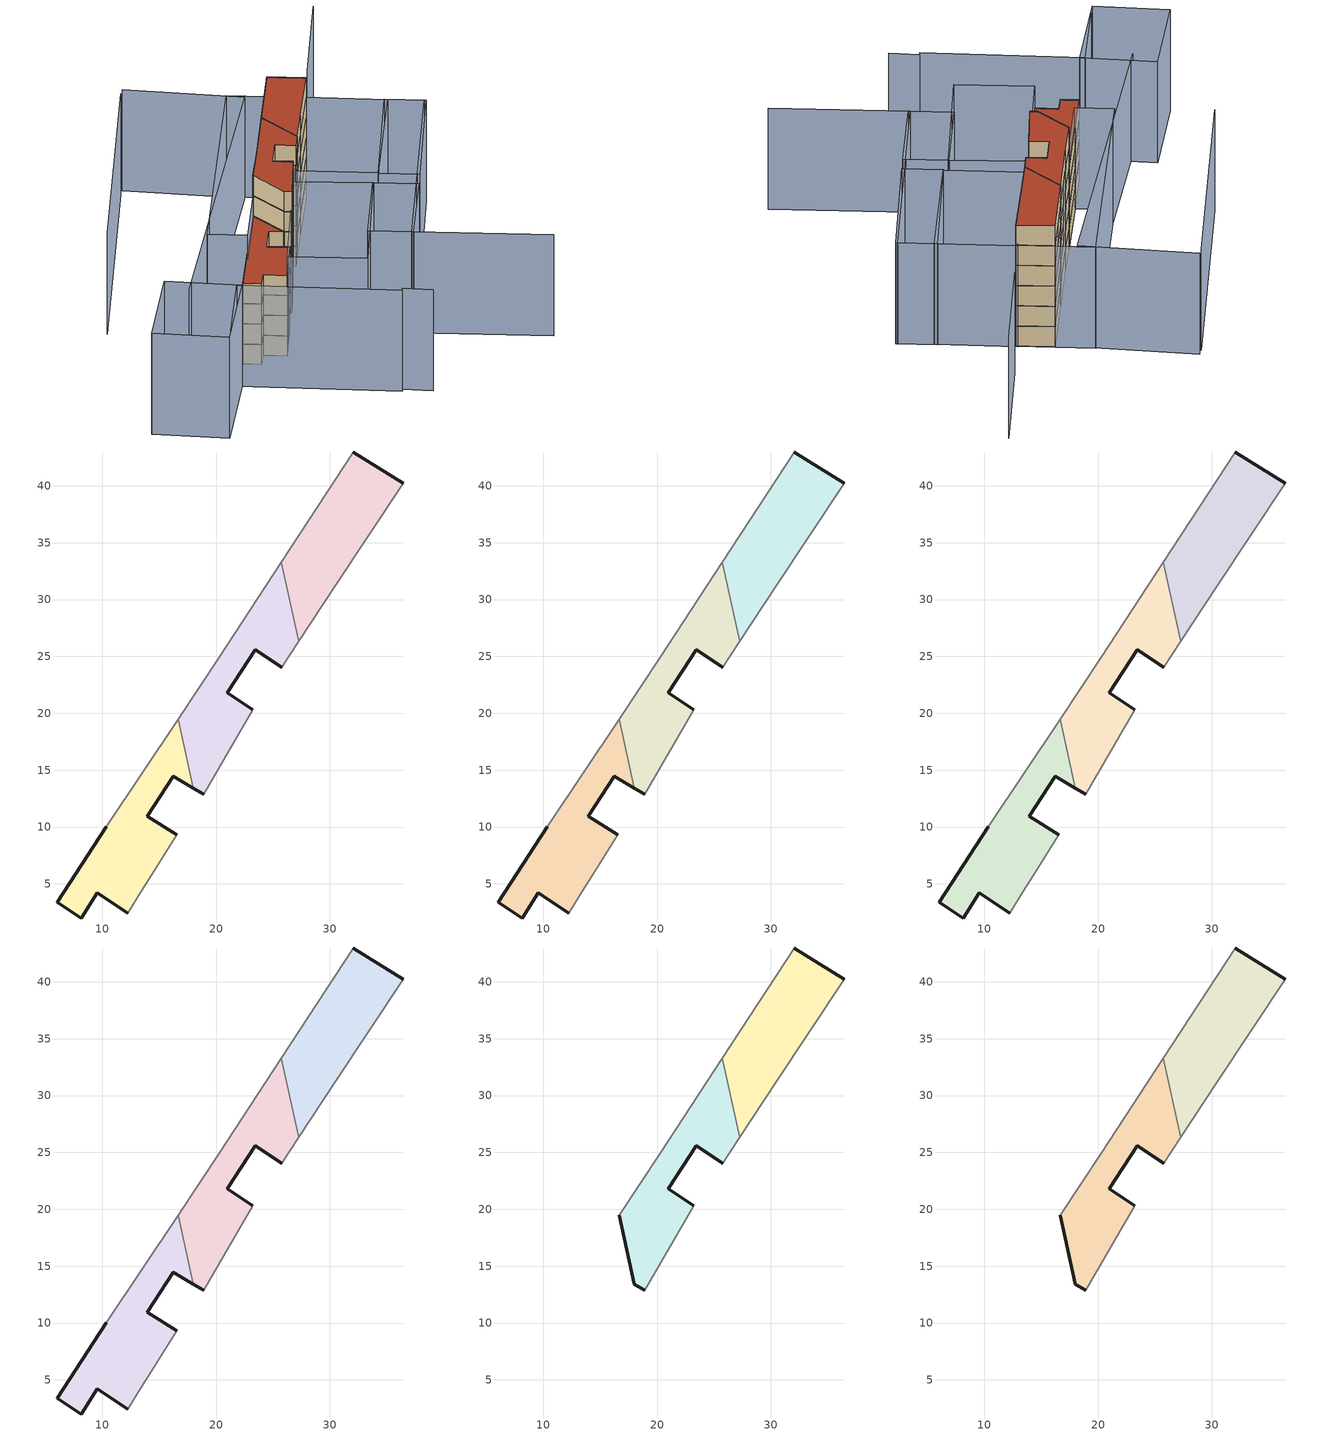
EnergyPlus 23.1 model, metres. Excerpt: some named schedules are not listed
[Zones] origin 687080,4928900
a101378a9d41ec46_F0_dwelling_0
 floor ground (EU_floor_Construction): 30.46,31.2 36.48,40.21 32.07,42.97 25.73,33.27 27.26,26.33 z0
 wall outside (EU_wall_Construction): 32.07,42.97 36.48,40.21 z0:3
 wall adiabatic (EU_wall_Construction): 25.73,33.27 32.07,42.97 / 36.48,40.21 30.46,31.2 27.26,26.33 z0:3
 wall to a101378a9d41ec46_F0_dwelling_1 (EU_wall_Construction): 27.26,26.33 25.73,33.27 z0:3
a101378a9d41ec46_F0_dwelling_1
 floor ground (EU_floor_Construction): 18.91,12.89 23.23,20.33 20.99,21.8 23.43,25.57 25.78,24.06 27.26,26.33 25.73,33.27 20.3,24.94 16.67,19.49 18,13.43 z0
 wall outside (EU_wall_Construction): 25.78,24.06 23.43,25.57 20.99,21.8 23.23,20.33 / 18.91,12.89 18,13.43 z0:3
 wall adiabatic (EU_wall_Construction): 23.23,20.33 18.91,12.89 / 16.67,19.49 20.3,24.94 25.73,33.27 / 27.26,26.33 25.78,24.06 z0:3
 wall to a101378a9d41ec46_F0_dwelling_2 (EU_wall_Construction): 18,13.43 16.67,19.49 z0:3
a101378a9d41ec46_F0_dwelling_2
 floor ground (EU_floor_Construction): 13.43,4.34 14.35,5.8 16.55,9.33 13.95,10.96 16.24,14.48 18,13.43 16.67,19.49 10.36,10.02 6.02,3.38 8.13,2 9.56,4.21 12.24,2.42 z0
 wall outside (EU_wall_Construction): 18,13.43 16.24,14.48 13.95,10.96 16.55,9.33 / 12.24,2.42 9.56,4.21 8.13,2 6.02,3.38 10.36,10.02 z0:3
 wall adiabatic (EU_wall_Construction): 16.55,9.33 14.35,5.8 13.43,4.34 12.24,2.42 / 10.36,10.02 16.67,19.49 z0:3
a101378a9d41ec46_F1_dwelling_0
 floor to a101378a9d41ec46_F0_dwelling_0 (EU_floor_Construction): 30.46,31.2 36.48,40.21 32.07,42.97 25.73,33.27 27.26,26.33 z3
 wall outside (EU_wall_Construction): 32.07,42.97 36.48,40.21 z3:6
 wall adiabatic (EU_wall_Construction): 25.73,33.27 32.07,42.97 / 36.48,40.21 30.46,31.2 27.26,26.33 z3:6
 wall to a101378a9d41ec46_F1_dwelling_1 (EU_wall_Construction): 27.26,26.33 25.73,33.27 z3:6
a101378a9d41ec46_F1_dwelling_1
 floor to a101378a9d41ec46_F0_dwelling_1 (EU_floor_Construction): 18.91,12.89 23.23,20.33 20.99,21.8 23.43,25.57 25.78,24.06 27.26,26.33 25.73,33.27 20.3,24.94 16.67,19.49 18,13.43 z3
 wall outside (EU_wall_Construction): 25.78,24.06 23.43,25.57 20.99,21.8 23.23,20.33 / 18.91,12.89 18,13.43 z3:6
 wall adiabatic (EU_wall_Construction): 23.23,20.33 18.91,12.89 / 16.67,19.49 20.3,24.94 25.73,33.27 / 27.26,26.33 25.78,24.06 z3:6
 wall to a101378a9d41ec46_F1_dwelling_2 (EU_wall_Construction): 18,13.43 16.67,19.49 z3:6
a101378a9d41ec46_F1_dwelling_2
 floor to a101378a9d41ec46_F0_dwelling_2 (EU_floor_Construction): 13.43,4.34 14.35,5.8 16.55,9.33 13.95,10.96 16.24,14.48 18,13.43 16.67,19.49 10.36,10.02 6.02,3.38 8.13,2 9.56,4.21 12.24,2.42 z3
 wall outside (EU_wall_Construction): 18,13.43 16.24,14.48 13.95,10.96 16.55,9.33 / 12.24,2.42 9.56,4.21 8.13,2 6.02,3.38 10.36,10.02 z3:6
 wall adiabatic (EU_wall_Construction): 16.55,9.33 14.35,5.8 13.43,4.34 12.24,2.42 / 10.36,10.02 16.67,19.49 z3:6
a101378a9d41ec46_F2_dwelling_0
 floor to a101378a9d41ec46_F1_dwelling_0 (EU_floor_Construction): 30.46,31.2 36.48,40.21 32.07,42.97 25.73,33.27 27.26,26.33 z6
 wall outside (EU_wall_Construction): 32.07,42.97 36.48,40.21 z6:9
 wall adiabatic (EU_wall_Construction): 25.73,33.27 32.07,42.97 / 36.48,40.21 30.46,31.2 27.26,26.33 z6:9
 wall to a101378a9d41ec46_F2_dwelling_1 (EU_wall_Construction): 27.26,26.33 25.73,33.27 z6:9
a101378a9d41ec46_F2_dwelling_1
 floor to a101378a9d41ec46_F1_dwelling_1 (EU_floor_Construction): 18.91,12.89 23.23,20.33 20.99,21.8 23.43,25.57 25.78,24.06 27.26,26.33 25.73,33.27 20.3,24.94 16.67,19.49 18,13.43 z6
 wall outside (EU_wall_Construction): 25.78,24.06 23.43,25.57 20.99,21.8 23.23,20.33 / 18.91,12.89 18,13.43 z6:9
 wall adiabatic (EU_wall_Construction): 23.23,20.33 18.91,12.89 / 16.67,19.49 20.3,24.94 25.73,33.27 / 27.26,26.33 25.78,24.06 z6:9
 wall to a101378a9d41ec46_F2_dwelling_2 (EU_wall_Construction): 18,13.43 16.67,19.49 z6:9
a101378a9d41ec46_F2_dwelling_2
 floor to a101378a9d41ec46_F1_dwelling_2 (EU_floor_Construction): 13.43,4.34 14.35,5.8 16.55,9.33 13.95,10.96 16.24,14.48 18,13.43 16.67,19.49 10.36,10.02 6.02,3.38 8.13,2 9.56,4.21 12.24,2.42 z6
 wall outside (EU_wall_Construction): 18,13.43 16.24,14.48 13.95,10.96 16.55,9.33 / 12.24,2.42 9.56,4.21 8.13,2 6.02,3.38 10.36,10.02 z6:9
 wall adiabatic (EU_wall_Construction): 16.55,9.33 14.35,5.8 13.43,4.34 12.24,2.42 / 10.36,10.02 16.67,19.49 z6:9
a101378a9d41ec46_F3_dwelling_0
 floor to a101378a9d41ec46_F2_dwelling_0 (EU_floor_Construction): 30.46,31.2 36.48,40.21 32.07,42.97 25.73,33.27 27.26,26.33 z9
 wall outside (EU_wall_Construction): 32.07,42.97 36.48,40.21 z9:12
 wall adiabatic (EU_wall_Construction): 25.73,33.27 32.07,42.97 / 36.48,40.21 30.46,31.2 27.26,26.33 z9:12
 wall to a101378a9d41ec46_F3_dwelling_1 (EU_wall_Construction): 27.26,26.33 25.73,33.27 z9:12
a101378a9d41ec46_F3_dwelling_1
 floor to a101378a9d41ec46_F2_dwelling_1 (EU_floor_Construction): 18.91,12.89 23.23,20.33 20.99,21.8 23.43,25.57 25.78,24.06 27.26,26.33 25.73,33.27 20.3,24.94 16.67,19.49 18,13.43 z9
 wall outside (EU_wall_Construction): 25.78,24.06 23.43,25.57 20.99,21.8 23.23,20.33 / 18.91,12.89 18,13.43 z9:12
 wall adiabatic (EU_wall_Construction): 23.23,20.33 18.91,12.89 / 16.67,19.49 20.3,24.94 25.73,33.27 / 27.26,26.33 25.78,24.06 z9:12
 wall to a101378a9d41ec46_F3_dwelling_2 (EU_wall_Construction): 18,13.43 16.67,19.49 z9:12
a101378a9d41ec46_F3_dwelling_2
 floor to a101378a9d41ec46_F2_dwelling_2 (EU_floor_Construction): 13.43,4.34 14.35,5.8 16.55,9.33 13.95,10.96 16.24,14.48 18,13.43 16.67,19.49 10.36,10.02 6.02,3.38 8.13,2 9.56,4.21 12.24,2.42 z9
 wall outside (EU_wall_Construction): 18,13.43 16.24,14.48 13.95,10.96 16.55,9.33 / 12.24,2.42 9.56,4.21 8.13,2 6.02,3.38 10.36,10.02 z9:12
 wall adiabatic (EU_wall_Construction): 16.55,9.33 14.35,5.8 13.43,4.34 12.24,2.42 / 10.36,10.02 16.67,19.49 z9:12
 roof outside (EU_roof_Construction): 16.67,19.49 18,13.43 16.24,14.48 13.95,10.96 16.55,9.33 14.35,5.8 13.43,4.34 12.24,2.42 9.56,4.21 8.13,2 6.02,3.38 10.36,10.02 z12
a101378a9d41ec46_F4_dwelling_0
 floor to a101378a9d41ec46_F3_dwelling_0 (EU_floor_Construction): 30.46,31.2 36.48,40.21 32.07,42.97 25.73,33.27 27.26,26.33 z12
 wall outside (EU_wall_Construction): 32.07,42.97 36.48,40.21 z12:15
 wall adiabatic (EU_wall_Construction): 25.73,33.27 32.07,42.97 / 36.48,40.21 30.46,31.2 27.26,26.33 z12:15
 wall to a101378a9d41ec46_F4_dwelling_1 (EU_wall_Construction): 27.26,26.33 25.73,33.27 z12:15
a101378a9d41ec46_F4_dwelling_1
 floor to a101378a9d41ec46_F3_dwelling_1 (EU_floor_Construction): 18.91,12.89 23.23,20.33 20.99,21.8 23.43,25.57 25.78,24.06 27.26,26.33 25.73,33.27 20.3,24.94 16.67,19.49 18,13.43 z12
 wall outside (EU_wall_Construction): 25.78,24.06 23.43,25.57 20.99,21.8 23.23,20.33 / 18.91,12.89 18,13.43 16.67,19.49 z12:15
 wall adiabatic (EU_wall_Construction): 23.23,20.33 18.91,12.89 / 16.67,19.49 20.3,24.94 25.73,33.27 / 27.26,26.33 25.78,24.06 z12:15
a101378a9d41ec46_F5_dwelling_0
 floor to a101378a9d41ec46_F4_dwelling_0 (EU_floor_Construction): 30.46,31.2 36.48,40.21 32.07,42.97 25.73,33.27 27.26,26.33 z15
 wall outside (EU_wall_Construction): 32.07,42.97 36.48,40.21 z15:18
 wall adiabatic (EU_wall_Construction): 25.73,33.27 32.07,42.97 / 36.48,40.21 30.46,31.2 27.26,26.33 z15:18
 wall to a101378a9d41ec46_F5_dwelling_1 (EU_wall_Construction): 27.26,26.33 25.73,33.27 z15:18
 roof outside (EU_roof_Construction): 36.48,40.21 30.46,31.2 27.26,26.33 25.73,33.27 32.07,42.97 z18
a101378a9d41ec46_F5_dwelling_1
 floor to a101378a9d41ec46_F4_dwelling_1 (EU_floor_Construction): 18.91,12.89 23.23,20.33 20.99,21.8 23.43,25.57 25.78,24.06 27.26,26.33 25.73,33.27 20.3,24.94 16.67,19.49 18,13.43 z15
 wall outside (EU_wall_Construction): 25.78,24.06 23.43,25.57 20.99,21.8 23.23,20.33 / 18.91,12.89 18,13.43 16.67,19.49 z15:18
 wall adiabatic (EU_wall_Construction): 23.23,20.33 18.91,12.89 / 16.67,19.49 20.3,24.94 25.73,33.27 / 27.26,26.33 25.78,24.06 z15:18
 roof outside (EU_roof_Construction): 25.73,33.27 27.26,26.33 25.78,24.06 23.43,25.57 20.99,21.8 23.23,20.33 18.91,12.89 18,13.43 16.67,19.49 20.3,24.94 z18
shading: 20.76,-13.2 24.12,-15.54 / -4.77,-12.38 2.26,-1.67 / 2.26,-1.67 20.46,-13.63 / 45.6,-9.75 29.75,0.19 / 29.75,0.19 49.65,31.94 / 16.52,54.17 29.49,44.33 / 29.49,44.33 -3.8,0.42 / 40.33,46.81 50.15,62.47 / 15.78,53.19 -5.27,19.63 / 2.82,-2.05 -5.83,-14.03 / -5.83,-14.03 -14.2,-7.98 / -14.2,-7.98 -5.55,4 / -5.55,4 2.82,-2.05 / 37.33,11.55 30,0.03 / 30,0.03 24.85,3.31 / 24.85,3.31 32.18,14.83 / 32.18,14.83 37.33,11.55 / 12.02,2.07 23.23,20.33 / 23.23,20.33 32.28,14.77 / 32.28,14.77 21.07,-3.49 / 21.07,-3.49 12.02,2.07 / 34.15,16.81 45.15,34.76 / 45.15,34.76 49.87,31.87 / 49.87,31.87 38.86,13.92 / 38.86,13.92 34.15,16.81 / 32.07,42.97 10.5,9.93 / 10.5,9.93 6.01,12.86 / 6.01,12.86 27.58,45.9 / 27.58,45.9 32.07,42.97 / 34.22,16.93 24.98,22.91 / 24.98,22.91 36.34,40.46 / 36.34,40.46 45.58,34.48 / 45.58,34.48 34.22,16.93 z0:15
[Building]
EU S2 Campaign: North Axis=0; Terrain=City; Solar Distribution=FullExterior
[Site:Location]
Bologna: Latitude=44.5; Longitude=11.25; Time Zone=1; Elevation=37
[SizingPeriod:WeatherFileDays]
AnnualSizingPeriod: Begin Month=1; Begin Day of Month=1; End Month=12; End Day of Month=31; Day of Week for Start Day=Monday; Use Weather File Daylight Saving Period=No; Use Weather File Rain and Snow Indicators=No
[MATERIAL:NOMASS] Roughness=MediumRough; Thermal Absorptance=0.9; Solar Absorptance=0.7; Visible Absorptance=0.7
Name | Thermal Resistance
EU_wall_NoMass | 0.905828
EU_roof_NoMass | 0.37593
EU_floor_NoMass | 0.67114
[CONSTRUCTION]
EU_wall_Construction: EU_wall_NoMass
EU_roof_Construction: EU_roof_NoMass
EU_floor_Construction: EU_floor_NoMass
EU_InternalMass_Construction: EU_InternalMass_Material
[ZONE] Type=1; Multiplier=1; Ceiling Height=autocalculate; Floor Area=autocalculate; Part of Total Floor Area=Yes
Name | Volume
a101378a9d41ec46_F0_dwelling_0; a101378a9d41ec46_F0_dwelling_1 | 217.337
a101378a9d41ec46_F1_dwelling_0; a101378a9d41ec46_F2_dwelling_0; a101378a9d41ec46_F3_dwelling_0; a101378a9d41ec46_F4_dwelling_0; a101378a9d41ec46_F5_dwelling_0 | 217.338
a101378a9d41ec46_F1_dwelling_1; a101378a9d41ec46_F2_dwelling_1; a101378a9d41ec46_F3_dwelling_1; a101378a9d41ec46_F4_dwelling_1; a101378a9d41ec46_F5_dwelling_1; a101378a9d41ec46_F1_dwelling_2; a101378a9d41ec46_F2_dwelling_2; a101378a9d41ec46_F3_dwelling_2 | 217.334
a101378a9d41ec46_F0_dwelling_2 | 217.332
[INTERNALMASS] Construction=EU_InternalMass_Construction
Name | Zone or ZoneList | Surface Area
a101378a9d41ec46_F0_dwelling_0_EU_InternalMass | a101378a9d41ec46_F0_dwelling_0 | 72.4458
a101378a9d41ec46_F0_dwelling_1_EU_InternalMass | a101378a9d41ec46_F0_dwelling_1 | 72.4457
a101378a9d41ec46_F0_dwelling_2_EU_InternalMass | a101378a9d41ec46_F0_dwelling_2 | 72.4443
a101378a9d41ec46_F1_dwelling_0_EU_InternalMass | a101378a9d41ec46_F1_dwelling_0 | 72.4458
a101378a9d41ec46_F1_dwelling_1_EU_InternalMass | a101378a9d41ec46_F1_dwelling_1 | 72.4457
a101378a9d41ec46_F1_dwelling_2_EU_InternalMass | a101378a9d41ec46_F1_dwelling_2 | 72.4443
a101378a9d41ec46_F2_dwelling_0_EU_InternalMass | a101378a9d41ec46_F2_dwelling_0 | 72.4458
a101378a9d41ec46_F2_dwelling_1_EU_InternalMass | a101378a9d41ec46_F2_dwelling_1 | 72.4457
a101378a9d41ec46_F2_dwelling_2_EU_InternalMass | a101378a9d41ec46_F2_dwelling_2 | 72.4443
a101378a9d41ec46_F3_dwelling_0_EU_InternalMass | a101378a9d41ec46_F3_dwelling_0 | 72.4458
a101378a9d41ec46_F3_dwelling_1_EU_InternalMass | a101378a9d41ec46_F3_dwelling_1 | 72.4457
a101378a9d41ec46_F3_dwelling_2_EU_InternalMass | a101378a9d41ec46_F3_dwelling_2 | 72.4443
a101378a9d41ec46_F4_dwelling_0_EU_InternalMass | a101378a9d41ec46_F4_dwelling_0 | 108.669
a101378a9d41ec46_F4_dwelling_1_EU_InternalMass | a101378a9d41ec46_F4_dwelling_1 | 108.667
a101378a9d41ec46_F5_dwelling_0_EU_InternalMass | a101378a9d41ec46_F5_dwelling_0 | 108.669
a101378a9d41ec46_F5_dwelling_1_EU_InternalMass | a101378a9d41ec46_F5_dwelling_1 | 108.667
[OTHEREQUIPMENT] Fuel Type=Electricity; Design Level Calculation Method=Watts/Area; Power per Zone Floor Area=1; Fraction Latent=0; Fraction Radiant=0; Fraction Lost=0; Carbon Dioxide Generation Rate=0; EndUse Subcategory=EU_Step8_InternalGains
Name | Zone or ZoneList or Space or SpaceList | Schedule
EU_Step8_InternalGain_a101378a9d41ec46_F0_dwelling_0_f000 | a101378a9d41ec46_F0_dwelling_0 | EU_Step8_GainSchedule_a101378a9d41ec46_F0_dwelling_0_f000
EU_Step8_InternalGain_a101378a9d41ec46_F0_dwelling_1_f000 | a101378a9d41ec46_F0_dwelling_1 | EU_Step8_GainSchedule_a101378a9d41ec46_F0_dwelling_1_f000
EU_Step8_InternalGain_a101378a9d41ec46_F0_dwelling_2_f000 | a101378a9d41ec46_F0_dwelling_2 | EU_Step8_GainSchedule_a101378a9d41ec46_F0_dwelling_2_f000
EU_Step8_InternalGain_a101378a9d41ec46_F1_dwelling_0_f000 | a101378a9d41ec46_F1_dwelling_0 | EU_Step8_GainSchedule_a101378a9d41ec46_F1_dwelling_0_f000
EU_Step8_InternalGain_a101378a9d41ec46_F1_dwelling_1_f000 | a101378a9d41ec46_F1_dwelling_1 | EU_Step8_GainSchedule_a101378a9d41ec46_F1_dwelling_1_f000
EU_Step8_InternalGain_a101378a9d41ec46_F1_dwelling_2_f000 | a101378a9d41ec46_F1_dwelling_2 | EU_Step8_GainSchedule_a101378a9d41ec46_F1_dwelling_2_f000
EU_Step8_InternalGain_a101378a9d41ec46_F2_dwelling_0_f000 | a101378a9d41ec46_F2_dwelling_0 | EU_Step8_GainSchedule_a101378a9d41ec46_F2_dwelling_0_f000
EU_Step8_InternalGain_a101378a9d41ec46_F2_dwelling_1_f000 | a101378a9d41ec46_F2_dwelling_1 | EU_Step8_GainSchedule_a101378a9d41ec46_F2_dwelling_1_f000
EU_Step8_InternalGain_a101378a9d41ec46_F2_dwelling_2_f000 | a101378a9d41ec46_F2_dwelling_2 | EU_Step8_GainSchedule_a101378a9d41ec46_F2_dwelling_2_f000
EU_Step8_InternalGain_a101378a9d41ec46_F3_dwelling_0_f000 | a101378a9d41ec46_F3_dwelling_0 | EU_Step8_GainSchedule_a101378a9d41ec46_F3_dwelling_0_f000
EU_Step8_InternalGain_a101378a9d41ec46_F3_dwelling_1_f000 | a101378a9d41ec46_F3_dwelling_1 | EU_Step8_GainSchedule_a101378a9d41ec46_F3_dwelling_1_f000
EU_Step8_InternalGain_a101378a9d41ec46_F3_dwelling_2_f000 | a101378a9d41ec46_F3_dwelling_2 | EU_Step8_GainSchedule_a101378a9d41ec46_F3_dwelling_2_f000
EU_Step8_InternalGain_a101378a9d41ec46_F4_dwelling_0_f000 | a101378a9d41ec46_F4_dwelling_0 | EU_Step8_GainSchedule_a101378a9d41ec46_F4_dwelling_0_f000
EU_Step8_InternalGain_a101378a9d41ec46_F4_dwelling_1_f000 | a101378a9d41ec46_F4_dwelling_1 | EU_Step8_GainSchedule_a101378a9d41ec46_F4_dwelling_1_f000
EU_Step8_InternalGain_a101378a9d41ec46_F5_dwelling_0_f000 | a101378a9d41ec46_F5_dwelling_0 | EU_Step8_GainSchedule_a101378a9d41ec46_F5_dwelling_0_f000
EU_Step8_InternalGain_a101378a9d41ec46_F5_dwelling_1_f000 | a101378a9d41ec46_F5_dwelling_1 | EU_Step8_GainSchedule_a101378a9d41ec46_F5_dwelling_1_f000
[ZONEVENTILATION:DESIGNFLOWRATE] Schedule=EU_AlwaysOn; Design Flow Rate Calculation Method=AirChanges/Hour; Air Changes per Hour=0.73129; Ventilation Type=Natural; Fan Pressure Rise=0; Fan Total Efficiency=1; Constant Term Coefficient=1; Temperature Term Coefficient=0; Velocity Term Coefficient=0; Velocity Squared Term Coefficient=0; Minimum Indoor Temperature=-100; Maximum Indoor Temperature=100; Delta Temperature=-100; Minimum Outdoor Temperature=-100; Maximum Outdoor Temperature=100; Maximum Wind Speed=40
Name | Zone or ZoneList or Space or SpaceList
EU_ConstantAir_a101378a9d41ec46_F0_dwelling_0 | a101378a9d41ec46_F0_dwelling_0
EU_ConstantAir_a101378a9d41ec46_F0_dwelling_1 | a101378a9d41ec46_F0_dwelling_1
EU_ConstantAir_a101378a9d41ec46_F0_dwelling_2 | a101378a9d41ec46_F0_dwelling_2
EU_ConstantAir_a101378a9d41ec46_F1_dwelling_0 | a101378a9d41ec46_F1_dwelling_0
EU_ConstantAir_a101378a9d41ec46_F1_dwelling_1 | a101378a9d41ec46_F1_dwelling_1
EU_ConstantAir_a101378a9d41ec46_F1_dwelling_2 | a101378a9d41ec46_F1_dwelling_2
EU_ConstantAir_a101378a9d41ec46_F2_dwelling_0 | a101378a9d41ec46_F2_dwelling_0
EU_ConstantAir_a101378a9d41ec46_F2_dwelling_1 | a101378a9d41ec46_F2_dwelling_1
EU_ConstantAir_a101378a9d41ec46_F2_dwelling_2 | a101378a9d41ec46_F2_dwelling_2
EU_ConstantAir_a101378a9d41ec46_F3_dwelling_0 | a101378a9d41ec46_F3_dwelling_0
EU_ConstantAir_a101378a9d41ec46_F3_dwelling_1 | a101378a9d41ec46_F3_dwelling_1
EU_ConstantAir_a101378a9d41ec46_F3_dwelling_2 | a101378a9d41ec46_F3_dwelling_2
EU_ConstantAir_a101378a9d41ec46_F4_dwelling_0 | a101378a9d41ec46_F4_dwelling_0
EU_ConstantAir_a101378a9d41ec46_F4_dwelling_1 | a101378a9d41ec46_F4_dwelling_1
EU_ConstantAir_a101378a9d41ec46_F5_dwelling_0 | a101378a9d41ec46_F5_dwelling_0
EU_ConstantAir_a101378a9d41ec46_F5_dwelling_1 | a101378a9d41ec46_F5_dwelling_1
